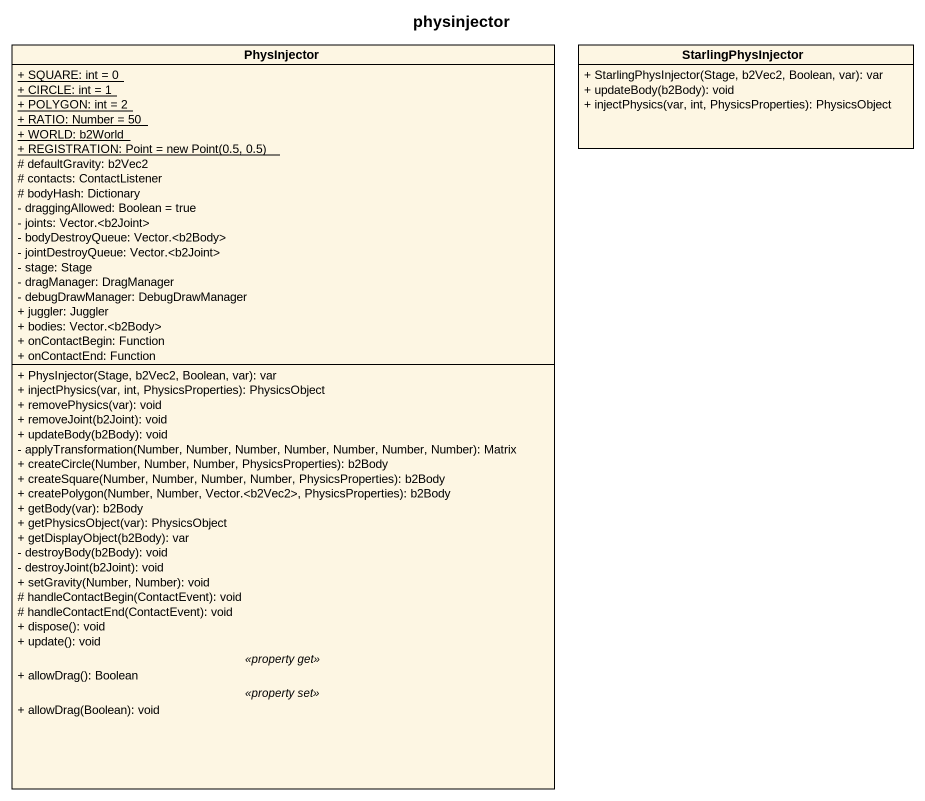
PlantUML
@startuml
title physinjector
hide circle
hide empty members
skinparam classAttributeIconSize 0
class PhysInjector {
  {static} + SQUARE: int = 0
  {static} + CIRCLE: int = 1
  {static} + POLYGON: int = 2
  {static} + RATIO: Number = 50
  {static} + WORLD: b2World
  {static} {field} + REGISTRATION: Point = new Point(0.5, 0.5)
  # defaultGravity: b2Vec2
  # contacts: ContactListener
  # bodyHash: Dictionary
  - draggingAllowed: Boolean = true
  - joints: Vector.<b2Joint>
  - bodyDestroyQueue: Vector.<b2Body>
  - jointDestroyQueue: Vector.<b2Joint>
  - stage: Stage
  - dragManager: DragManager
  - debugDrawManager: DebugDrawManager
  + juggler: Juggler
  + bodies: Vector.<b2Body>
  + onContactBegin: Function
  + onContactEnd: Function
  --
  + PhysInjector(Stage, b2Vec2, Boolean, var): var
  + injectPhysics(var, int, PhysicsProperties): PhysicsObject
  + removePhysics(var): void
  + removeJoint(b2Joint): void
  + updateBody(b2Body): void
  - applyTransformation(Number, Number, Number, Number, Number, Number, Number): Matrix
  + createCircle(Number, Number, Number, PhysicsProperties): b2Body
  + createSquare(Number, Number, Number, Number, PhysicsProperties): b2Body
  + createPolygon(Number, Number, Vector.<b2Vec2>, PhysicsProperties): b2Body
  + getBody(var): b2Body
  + getPhysicsObject(var): PhysicsObject
  + getDisplayObject(b2Body): var
  - destroyBody(b2Body): void
  - destroyJoint(b2Joint): void
  + setGravity(Number, Number): void
  # handleContactBegin(ContactEvent): void
  # handleContactEnd(ContactEvent): void
  + dispose(): void
  + update(): void
  .. <<property get>> ..
  + allowDrag(): Boolean
  .. <<property set>> ..
  + allowDrag(Boolean): void
}
class StarlingPhysInjector {
  + StarlingPhysInjector(Stage, b2Vec2, Boolean, var): var
  + updateBody(b2Body): void
  + injectPhysics(var, int, PhysicsProperties): PhysicsObject
}
@enduml
